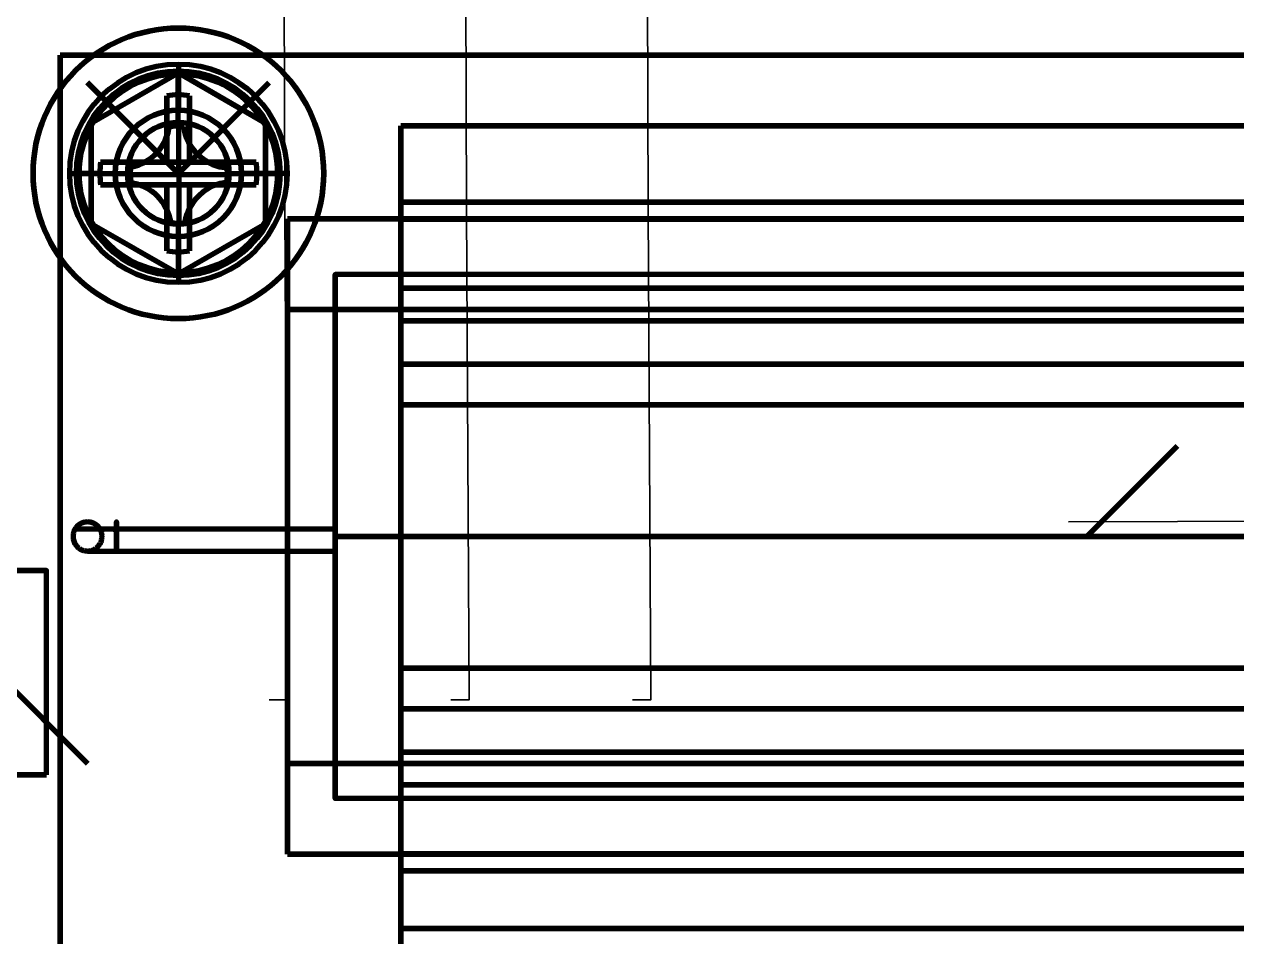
# Model space of a CAD drawing. Header units: inches. Extents: x -0.4 to 8, y -0.5 to 10.5.
# Drawn here: x 3.93 to 5.265, y 3.559 to 4.564 of the extents above; entities that cross this region are included whole.
import ezdxf

# ---------------------------------------------------------------- set-up
doc = ezdxf.new("R2010")
doc.units = ezdxf.units.IN
doc.header["$LTSCALE"] = 0.504853
doc.header["$MEASUREMENT"] = 0
for name, color, linetype in [('1', 7, 'Continuous'), ('2', 7, 'Continuous'), ('25', 7, 'Continuous'), ('3', 7, 'Continuous'), ('35', 7, 'Continuous'), ('5', 7, 'Continuous'), ('65', 7, 'Continuous'), ('80', 7, 'Continuous')]:
    doc.layers.add(name, color=color, linetype=linetype)
doc.styles.get("Standard").update_dxf_attribs({"font": 'ROMANS.SHX'})

# ---------------------------------------------------------------- blocks, each defined once
blk = doc.blocks.new('H28')
at = {"color": 1, "linetype": 'Continuous', "lineweight": 211}
for p, q in [((-0.096, 0.055426, 0.375), (0, 0.110851, 0.375)), ((0, 0.110851, 0.375), (-0.096, 0.055426, 0.375)), ((-0.096, 0.055426), (0, 0.110851)), ((-0.096, 0.055426), (0, 0.110851)), ((0, 0.110851, 0.375), (0.096, 0.055426, 0.375)), ((0, 0.110851), (0, 0.110851, 0.375)), ((0, 0.110851), (0.096, 0.055426)), ((0.096, 0.055426, 0.375), (0, 0.110851, 0.375)), ((0, 0.110851, 0.375), (0, 0.110851)), ((0, 0.110851), (0.096, 0.055426)), ((-0.096, -0.055426, 0.375), (-0.096, 0.055426, 0.375)), ((-0.096, 0.055426, 0.375), (-0.096, 0.055426)), ((-0.096, -0.055426), (-0.096, 0.055426)), ((-0.096, 0.055426), (-0.096, 0.055426, 0.375)), ((-0.096, 0.055426, 0.375), (-0.096, -0.055426, 0.375)), ((-0.096, -0.055426), (-0.096, 0.055426)), ((0, 0.056), (0, 0.056, 0.375)), ((0.096, -0.055426, 0.375), (0.096, 0.055426, 0.375)), ((0.096, 0.055426, 0.375), (0.096, 0.055426)), ((0.096, 0.055426), (0.096, -0.055426)), ((0.096, 0.055426, 0.375), (0.096, -0.055426, 0.375)), ((0.096, 0.055426), (0.096, -0.055426)), ((0.096, 0.055426), (0.096, 0.055426, 0.375)), ((-0.056, 0), (-0.056, 0, 0.375)), ((0.056, 0, 0.375), (0.056, 0)), ((0, -0.110851, 0.375), (-0.096, -0.055426, 0.375)), ((-0.096, -0.055426), (-0.096, -0.055426, 0.375)), ((-0.096, -0.055426, 0.375), (0, -0.110851, 0.375)), ((0, -0.110851), (-0.096, -0.055426)), ((0, -0.110851), (-0.096, -0.055426)), ((-0.096, -0.055426, 0.375), (-0.096, -0.055426)), ((0.096, -0.055426, 0.375), (0, -0.110851, 0.375)), ((0.096, -0.055426), (0, -0.110851)), ((0, -0.110851, 0.375), (0.096, -0.055426, 0.375)), ((0.096, -0.055426), (0, -0.110851)), ((0, -0.056), (0, -0.056, 0.375)), ((0.096, -0.055426), (0.096, -0.055426, 0.375)), ((0.096, -0.055426, 0.375), (0.096, -0.055426)), ((0, -0.110851, 0.375), (0, -0.110851)), ((0, -0.110851), (0, -0.110851, 0.375))]:
    blk.add_line(p, q, dxfattribs=at)
at = {"color": 1, "linetype": 'Continuous', "lineweight": 211, "extrusion": (0, 0, -1)}
blk.add_circle((0, 0), 0.056, dxfattribs=at)
at = {"color": 1, "linetype": 'Continuous', "lineweight": 211}
for centre in [(0, 0, 0.375), (0, 0, 0.375), (0, 0)]:
    blk.add_circle(centre, 0.056, dxfattribs=at)
at = {"layer": '2', "color": 3, "linetype": 'Continuous', "lineweight": 211}
blk.add_line((0, 0, 0.187527), (0.1, 0.1, 0.287527), dxfattribs=at)
blk.add_point((0, 0, 0.187527), dxfattribs=at)
blk = doc.blocks.new('C18')
at = {"color": 1, "linetype": 'Continuous', "lineweight": 211}
for p, q in [((1.9275, 0.2885, 0.2885), (0.2725, 0.2885, 0.2885)), ((1.9275, 0.2885, 0.2885), (0.2725, 0.2885, 0.2885)), ((1.9275, 0.2885, 0.2885), (0.2725, 0.2885, 0.2885)), ((0.2725, 0, 0.577), (1.9275, 0, 0.577)), ((1.9275, 0), (0.2725, 0)), ((0.2725, 0, 0.577), (1.9275, 0, 0.577)), ((1.9275, 0), (0.2725, 0)), ((0.2725, 0, 0.577), (1.9275, 0, 0.577)), ((1.9275, 0), (0.2725, 0)), ((1.9275, -0.2885, 0.2885), (0.2725, -0.2885, 0.2885)), ((1.9275, -0.2885, 0.2885), (0.2725, -0.2885, 0.2885)), ((1.9275, -0.2885, 0.2885), (0.2725, -0.2885, 0.2885))]:
    blk.add_line(p, q, dxfattribs=at)
at = {"color": 1, "linetype": 'Continuous', "lineweight": 211, "extrusion": (-1, 0, 0)}
blk.add_circle((0, 0.2885, -0.2725), 0.2885, dxfattribs=at)
blk.add_circle((0, 0.2885, -0.2725), 0.2885, dxfattribs=at)
blk.add_circle((0, 0.2885, -0.2725), 0.2885, dxfattribs=at)
at = {"color": 1, "linetype": 'Continuous', "lineweight": 211, "extrusion": (1, 0, 0)}
blk.add_circle((0, 0.2885, 0.2725), 0.2885, dxfattribs=at)
at = {"layer": '1', "color": 2, "linetype": 'Continuous', "lineweight": 211}
for points, weights, knots in [([(0, -0.016, -0.082), (-0.027713, -0.016, -0.082), (-0.013856, 0.008, -0.082), (0, 0.032, -0.082), (0.013856, 0.008, -0.082), (0.027713, -0.016, -0.082), (0, -0.016, -0.082)], [1, 0.5, 1, 0.5, 1, 0.5, 1], [0, 0, 0, 0.33333333, 0.33333333, 0.66666667, 0.66666667, 1, 1, 1]), ([(0, -0.016, 0.2565), (-0.027713, -0.016, 0.2565), (-0.013856, 0.008, 0.2565), (0, 0.032, 0.2565), (0.013856, 0.008, 0.2565), (0.027713, -0.016, 0.2565), (0, -0.016, 0.2565)], [1, 0.5, 1, 0.5, 1, 0.5, 1], [0, 0, 0, 0.33333333, 0.33333333, 0.66666667, 0.66666667, 1, 1, 1]), ([(0.032, -0.016, 0.2885), (0.032, -0.016, 0.316213), (0.032, 0.008, 0.302356), (0.032, 0.032, 0.2885), (0.032, 0.008, 0.274644), (0.032, -0.016, 0.260787), (0.032, -0.016, 0.2885)], [1, 0.5, 1, 0.5, 1, 0.5, 1], [0, 0, 0, 0.33333333, 0.33333333, 0.66666667, 0.66666667, 1, 1, 1]), ([(0.2725, -0.016, 0.2885), (0.2725, -0.016, 0.260787), (0.2725, 0.008, 0.274644), (0.2725, 0.032, 0.2885), (0.2725, 0.008, 0.302356), (0.2725, -0.016, 0.316213), (0.2725, -0.016, 0.2885)], [1, 0.5, 1, 0.5, 1, 0.5, 1], [0, 0, 0, 0.33333333, 0.33333333, 0.66666667, 0.66666667, 1, 1, 1]), ([(0.2725, 0.008, 0.302356), (0.15225, 0.008, 0.302356), (0.032, 0.008, 0.302356), (-0.013856, 0.008, 0.302356), (-0.013856, 0.008, 0.2565), (-0.013856, 0.008, 0.08725), (-0.013856, 0.008, -0.082)], [1, 1, 1, 0.707106781187, 1, 1, 1], [0, 0, 0, 0.38525933, 0.38525933, 0.4577535, 0.4577535, 1, 1, 1]), ([(0.2725, 0.008, 0.274644), (0.15225, 0.008, 0.274644), (0.032, 0.008, 0.274644), (0.013856, 0.008, 0.274644), (0.013856, 0.008, 0.2565), (0.013856, 0.008, 0.08725), (0.013856, 0.008, -0.082)], [1, 1, 1, 0.707106781187, 1, 1, 1], [0, 0, 0, 0.38525933, 0.38525933, 0.4577535, 0.4577535, 1, 1, 1]), ([(0, -0.016, -0.082), (0, -0.016, 0.08725), (0, -0.016, 0.2565), (0, -0.016, 0.2885), (0.032, -0.016, 0.2885), (0.15225, -0.016, 0.2885), (0.2725, -0.016, 0.2885)], [1, 1, 1, 0.707106781187, 1, 1, 1], [0, 0, 0, 0.5422465, 0.5422465, 0.61474067, 0.61474067, 1, 1, 1])]:
    blk.add_rational_spline(points, weights, degree=2, knots=knots, dxfattribs=at)
at = {"layer": '2', "color": 2, "linetype": 'Continuous', "lineweight": 211}
blk.add_line((1.1, 0, 0.2885), (1.2, 0.1, 0.3885), dxfattribs=at)
blk.add_point((1.1, 0, 0.2885), dxfattribs=at)
at = {"layer": '3', "color": 2, "linetype": 'Continuous', "lineweight": 211, "insert": (0, 0.02), "char_height": 0.02, "attachment_point": 1}
blk.add_mtext('{\\W210.000000;1}', dxfattribs=at)
blk = doc.blocks.new('H35')
at = {"color": 1, "linetype": 'Continuous', "lineweight": 211}
for p, q in [((-0.13, 0.13, 0.475), (-0.13, -4.14, 0.475)), ((2.14, 0.13, 0.375), (-0.13, 0.13, 0.375)), ((-0.13, 0.13, 0.375), (-0.13, 0.13, 0.475)), ((-0.13, 0.13, 0.475), (2.14, 0.13, 0.475)), ((2.14, 0.13, 0.475), (-0.13, 0.13, 0.475)), ((-0.13, -4.14, 0.375), (-0.13, 0.13, 0.375)), ((-0.13, 0.13, 0.375), (2.14, 0.13, 0.375)), ((-0.13, -4.14, 0.475), (-0.13, 0.13, 0.475)), ((-0.13, 0.13, 0.475), (-0.13, 0.13, 0.375)), ((-0.13, 0.13, 0.375), (-0.13, -4.14, 0.375)), ((0, 0.0695, 0.375), (0, 0.0695, 0.475)), ((-0.0695, 0, 0.375), (-0.0695, 0, 0.475)), ((0.0695, 0, 0.375), (0.0695, 0, 0.475)), ((1.87, -0.05, 0.375), (0.12, -0.05, 0.375)), ((0.12, -0.05, 0.375), (1.87, -0.05, 0.375)), ((0.12, -0.15, 0.475), (0.12, -0.05, 0.375)), ((0.12, -0.15, 0.475), (0.12, -0.05, 0.375)), ((0.12, -0.05, 0.375), (0.12, -0.75, 0.375)), ((0.12, -0.05, 0.375), (0.12, -0.75, 0.375)), ((0, -0.0695, 0.475), (0, -0.0695, 0.375)), ((0.12, -0.15, 0.475), (1.87, -0.15, 0.475)), ((1.87, -0.15, 0.475), (0.12, -0.15, 0.475)), ((0.12, -0.65, 0.475), (0.12, -0.15, 0.475)), ((0.12, -0.65, 0.475), (0.12, -0.15, 0.475)), ((1.87, -0.65, 0.475), (0.12, -0.65, 0.475)), ((0.12, -0.65, 0.475), (1.87, -0.65, 0.475)), ((0.12, -0.75, 0.375), (0.12, -0.65, 0.475)), ((0.12, -0.75, 0.375), (0.12, -0.65, 0.475)), ((1.87, -0.75, 0.375), (0.12, -0.75, 0.375)), ((0.12, -0.75, 0.375), (1.87, -0.75, 0.375))]:
    blk.add_line(p, q, dxfattribs=at)
at = {"color": 1, "linetype": 'Continuous', "lineweight": 211, "extrusion": (0, 0, -1)}
for centre in [(0, 0, -0.475), (0, 0, -0.375)]:
    blk.add_circle(centre, 0.0695, dxfattribs=at)
at = {"color": 1, "linetype": 'Continuous', "lineweight": 211}
for centre in [(0, 0, 0.375), (0, 0, 0.475)]:
    blk.add_circle(centre, 0.0695, dxfattribs=at)
blk = doc.blocks.new('H58')
at = {"color": 1, "linetype": 'Continuous', "lineweight": 211}
for p, q in [((-0.000094, 0.056, -0.058687), (-0.000094, 0.1125, -0.125687)), ((-0.000094, 0.056, 0.124313), (-0.000094, 0.056, -0.058687)), ((0.00066, -0.001414, -0.060366), (0.00066, 0.052031, -0.125687)), ((-0.030601, 0.01635, -0.104312), (-0.030601, 0.01635, -0.125687)), ((0.016218, 0.026528, -0.099504), (0.016218, 0.026528, -0.125687)), ((-0.112594, 0, -0.125687), (-0.056094, 0, -0.058687)), ((-0.056094, 0, -0.058687), (-0.056094, 0, 0.124313)), ((0.055906, 0, 0.124313), (0.055906, 0, -0.058687)), ((0.055906, 0, -0.058687), (0.112406, 0, -0.125687)), ((-0.052784, -0.001414, -0.125687), (0.00066, -0.001414, -0.060366)), ((0.00066, -0.001414, -0.060366), (0.054105, -0.001414, -0.125687)), ((0.00066, -0.001414, -0.060366), (0.00066, -0.054858, -0.125687)), ((0.027414, -0.020292, -0.125687), (0.027414, -0.020292, -0.100386)), ((-0.018388, -0.03047, -0.102979), (-0.018388, -0.03047, -0.125687)), ((-0.000094, -0.056, 0.124313), (-0.000094, -0.056, -0.058687)), ((-0.000094, -0.056, -0.058687), (-0.000094, -0.1125, -0.125687))]:
    blk.add_line(p, q, dxfattribs=at)
for points in [[(-0.05216, 0.006728, -0.125687), (-0.04396, 0.00903, -0.116375), (-0.039138, 0.011099, -0.111356), (-0.030601, 0.01635, -0.104312), (-0.027233, 0.019125, -0.102703), (-0.024118, 0.02216, -0.102167), (-0.020301, 0.026691, -0.103218), (-0.017733, 0.030444, -0.105327), (-0.017367, 0.031042, -0.105742), (-0.015074, 0.035266, -0.109147), (-0.011026, 0.046991, -0.121227), (-0.010765, 0.048274, -0.12268), (-0.010334, 0.050888, -0.125687)], [(-0.05216, 0.006728, -0.125687), (-0.04396, 0.00903, -0.116375), (-0.039138, 0.011099, -0.111356), (-0.030601, 0.01635, -0.104312), (-0.027233, 0.019125, -0.102703), (-0.024118, 0.02216, -0.102167), (-0.020301, 0.026691, -0.103218), (-0.017733, 0.030444, -0.105327), (-0.017367, 0.031042, -0.105742), (-0.015074, 0.035266, -0.109147), (-0.011026, 0.046991, -0.121227), (-0.010765, 0.048274, -0.12268), (-0.010334, 0.050888, -0.125687)], [(0.006016, 0.051762, -0.125687), (0.006893, 0.046666, -0.119622), (0.008217, 0.04184, -0.114032), (0.009674, 0.037917, -0.109683), (0.012139, 0.032813, -0.104489), (0.014233, 0.029342, -0.101454), (0.016546, 0.0261, -0.099196), (0.019379, 0.022735, -0.097709), (0.021379, 0.020669, -0.097375), (0.023762, 0.01848, -0.097627), (0.027535, 0.015513, -0.099185), (0.032546, 0.012346, -0.102811), (0.037585, 0.00989, -0.107564), (0.045366, 0.0073, -0.116034), (0.053596, 0.005946, -0.125687)], [(0.006016, 0.051762, -0.125687), (0.006893, 0.046666, -0.119622), (0.008217, 0.04184, -0.114032), (0.009674, 0.037917, -0.109683), (0.012139, 0.032813, -0.104489), (0.014233, 0.029342, -0.101454), (0.016546, 0.0261, -0.099196), (0.019379, 0.022735, -0.097709), (0.021379, 0.020669, -0.097375), (0.023762, 0.01848, -0.097627), (0.027535, 0.015513, -0.099185), (0.032546, 0.012346, -0.102811), (0.037585, 0.00989, -0.107564), (0.045366, 0.0073, -0.116034), (0.053596, 0.005946, -0.125687)], [(-0.008408, -0.054083, -0.125687), (-0.010196, -0.046378, -0.116901), (-0.012699, -0.039921, -0.110182), (-0.014716, -0.03603, -0.10666), (-0.017123, -0.032216, -0.103837), (-0.020065, -0.028366, -0.101921), (-0.023633, -0.024527, -0.10135), (-0.027129, -0.021418, -0.102215), (-0.031382, -0.018305, -0.104637), (-0.035458, -0.015883, -0.107921), (-0.039755, -0.013832, -0.112041), (-0.044697, -0.01203, -0.117301), (-0.052034, -0.010334, -0.125687)], [(-0.008408, -0.054083, -0.125687), (-0.010196, -0.046378, -0.116901), (-0.012699, -0.039921, -0.110182), (-0.014716, -0.03603, -0.10666), (-0.017123, -0.032216, -0.103837), (-0.020065, -0.028366, -0.101921), (-0.023633, -0.024527, -0.10135), (-0.027129, -0.021418, -0.102215), (-0.031382, -0.018305, -0.104637), (-0.035458, -0.015883, -0.107921), (-0.039755, -0.013832, -0.112041), (-0.044697, -0.01203, -0.117301), (-0.052034, -0.010334, -0.125687)], [(0.053411, -0.010002, -0.125687), (0.046028, -0.011331, -0.117125), (0.040373, -0.013122, -0.110968), (0.03428, -0.015897, -0.105107), (0.027414, -0.020292, -0.100386)], [(0.053411, -0.010002, -0.125687), (0.046028, -0.011331, -0.117125), (0.040373, -0.013122, -0.110968), (0.03428, -0.015897, -0.105107), (0.027414, -0.020292, -0.100386)], [(0.027414, -0.020292, -0.100386), (0.022411, -0.024597, -0.099219), (0.019784, -0.027356, -0.099757), (0.01735, -0.03032, -0.101161), (0.013958, -0.035354, -0.104918), (0.011595, -0.03982, -0.109172), (0.008361, -0.048752, -0.118984), (0.0072, -0.054457, -0.125687)], [(0.027414, -0.020292, -0.100386), (0.022411, -0.024597, -0.099219), (0.019784, -0.027356, -0.099757), (0.01735, -0.03032, -0.101161), (0.013958, -0.035354, -0.104918), (0.011595, -0.03982, -0.109172), (0.008361, -0.048752, -0.118984), (0.0072, -0.054457, -0.125687)]]:
    blk.add_polyline3d(points, dxfattribs=at)
at = {"color": 1, "linetype": 'Continuous', "lineweight": 211, "extrusion": (-1e-15, 0, -1)}
for centre, radius in [((0.000094, 0, 0.125687), 0.1125), ((0.000094, 0, 0.058687), 0.056)]:
    blk.add_circle(centre, radius, dxfattribs=at)
at = {"color": 1, "linetype": 'Continuous', "lineweight": 211}
for centre in [(-0.000094, 0, 0.124313), (-0.000094, 0, -0.058687)]:
    blk.add_circle(centre, 0.056, dxfattribs=at)
at = {"color": 1, "linetype": 'Continuous', "lineweight": 211, "extrusion": (1e-15, -1e-15, -1)}
blk.add_arc((0.062154, 0.058081, 0.125687), 0.052316, 187.902683, 258.987718, dxfattribs=at)
at = {"color": 1, "linetype": 'Continuous', "lineweight": 211}
for centre, radius, start, end in [((0.00066, -0.001414, -0.125687), 0.053445, 84.249559, 101.871869), ((0.00066, -0.001414, -0.125687), 0.053445, 350.753146, 7.914989), ((0.00066, -0.001414, -0.125687), 0.053445, 180.000305, 189.60803), ((0.058967, -0.062022, -0.125687), 0.052316, 96.096776, 127.092837), ((0.00066, -0.001414, -0.125687), 0.053445, 260.23106, 277.028677)]:
    blk.add_arc(centre, radius, start, end, dxfattribs=at)
at = {"color": 1, "linetype": 'Continuous', "lineweight": 211, "extrusion": (0, 1e-15, -1)}
blk.add_arc((-0.057949, 0.058081, 0.125687), 0.052316, 274.772808, 353.062951, dxfattribs=at)
at = {"color": 1, "linetype": 'Continuous', "lineweight": 211, "extrusion": (4.5e-14, 0, -1)}
blk.add_arc((-0.00066, -0.001414, 0.125687), 0.053445, 0, 8.76173, dxfattribs=at)
at = {"color": 1, "linetype": 'Continuous', "lineweight": 211, "extrusion": (-1e-15, 1e-15, -1)}
blk.add_arc((0.060118, -0.062022, 0.125687), 0.052316, 98.888782, 171.272575, dxfattribs=at)
at = {"color": 1, "linetype": 'Continuous', "lineweight": 211, "extrusion": (-2e-15, 0, -1)}
blk.add_arc((-0.058967, -0.062022, 0.125687), 0.052316, 8.314552, 52.907206, dxfattribs=at)
at = {"layer": '2', "color": 3, "linetype": 'Continuous', "lineweight": 211}
blk.add_line((-0.000071, -0.000153, -0.029578), (-0.100071, 0.099847, -0.129578), dxfattribs=at)
blk.add_point((-0.000071, -0.000153, -0.029578), dxfattribs=at)
blk = doc.blocks.new('H22')
at = {"color": 1, "linetype": 'Continuous', "lineweight": 211}
for p, q in [((0, 0.1095, 0.475), (0, 0.1095, 0.521)), ((-0.012574, 0.0125, 0.535238), (-0.012574, 0.085476, 0.535238)), ((-0.012574, 0.085476, 0.535238), (-0.012574, 0.0125, 0.535238)), ((0.012426, 0.085498, 0.535238), (0.012426, 0.0125, 0.535238)), ((0.012426, 0.0125, 0.535238), (0.012426, 0.085498, 0.535238)), ((0, 0.056, 0.475), (0, 0.056, 0.225)), ((-0.1095, 0, 0.475), (-0.1095, 0, 0.521)), ((-0.085566, 0.0125, 0.5352), (0.085566, 0.0125, 0.5352)), ((0.085566, 0.0125, 0.5352), (-0.085566, 0.0125, 0.5352)), ((-0.056, 0, 0.475), (-0.056, 0, 0.225)), ((-0.012574, 0.0125, 0.554073), (-0.012574, 0.0125, 0.535238)), ((0.012426, 0.0125, 0.535238), (-0.012574, 0.0125, 0.535238)), ((-0.012574, 0.0125, 0.535238), (-0.012574, 0.0125, 0.554069)), ((-0.012574, 0.0125, 0.535238), (0.012426, 0.0125, 0.535238)), ((0.012426, 0.0125, 0.554078), (0.012426, 0.0125, 0.535238)), ((0.012426, 0.0125, 0.535238), (0.012426, 0.0125, 0.554083)), ((0.056, 0, 0.475), (0.056, 0, 0.225)), ((0.1095, 0, 0.521), (0.1095, 0, 0.475)), ((0.085566, -0.0125, 0.5352), (-0.085566, -0.0125, 0.5352)), ((-0.085566, -0.0125, 0.5352), (0.085566, -0.0125, 0.5352)), ((-0.012574, -0.0125, 0.535238), (-0.012574, -0.0125, 0.554073)), ((-0.012574, -0.085476, 0.535238), (-0.012574, -0.0125, 0.535238)), ((-0.012574, -0.0125, 0.554069), (-0.012574, -0.0125, 0.535238)), ((-0.012574, -0.0125, 0.535238), (0.012426, -0.0125, 0.535238)), ((0.012426, -0.0125, 0.535238), (-0.012574, -0.0125, 0.535238)), ((-0.012574, -0.0125, 0.535238), (-0.012574, -0.085476, 0.535238)), ((0.012426, -0.0125, 0.535238), (0.012426, -0.0125, 0.554078)), ((0.012426, -0.0125, 0.554083), (0.012426, -0.0125, 0.535238)), ((0.012426, -0.0125, 0.535238), (0.012426, -0.085498, 0.535238)), ((0.012426, -0.085498, 0.535238), (0.012426, -0.0125, 0.535238)), ((0, -0.056, 0.225), (0, -0.056, 0.475)), ((0, -0.1095, 0.475), (0, -0.1095, 0.521))]:
    blk.add_line(p, q, dxfattribs=at)
for points in [[(-0.012574, 0.085476, 0.535238), (-0.012574, 0.079041, 0.538149), (-0.012574, 0.072537, 0.540819), (-0.012574, 0.065615, 0.543372), (-0.012574, 0.058633, 0.545659), (-0.012574, 0.047163, 0.548813), (-0.012574, 0.03969, 0.550479), (-0.012574, 0.032106, 0.551866), (-0.012574, 0.026034, 0.55276), (-0.012574, 0.021778, 0.553274), (-0.012574, 0.020527, 0.553407), (-0.012574, 0.016575, 0.553776), (-0.012574, 0.013402, 0.554015), (-0.012574, 0.0125, 0.554073)], [(-0.012574, 0.085476, 0.535238), (-0.012574, 0.079041, 0.538149), (-0.012574, 0.072537, 0.540819), (-0.012574, 0.065615, 0.543372), (-0.012574, 0.058633, 0.545659), (-0.012574, 0.047163, 0.548813), (-0.012574, 0.03969, 0.550479), (-0.012574, 0.032106, 0.551866), (-0.012574, 0.026034, 0.55276), (-0.012574, 0.021778, 0.553274), (-0.012574, 0.020527, 0.553407), (-0.012574, 0.016575, 0.553776), (-0.012574, 0.013402, 0.554015), (-0.012574, 0.0125, 0.554073)], [(0.012426, 0.0125, 0.554083), (0.012426, 0.01546, 0.553875), (0.012426, 0.020617, 0.553407), (0.012426, 0.021523, 0.553311), (0.012426, 0.028929, 0.552367), (0.012426, 0.036074, 0.551188), (0.012426, 0.047202, 0.548813), (0.012426, 0.059973, 0.545252), (0.012426, 0.072563, 0.540819), (0.012426, 0.079064, 0.538149), (0.012426, 0.085498, 0.535238)], [(0.012426, 0.0125, 0.554083), (0.012426, 0.01546, 0.553875), (0.012426, 0.020617, 0.553407), (0.012426, 0.021523, 0.553311), (0.012426, 0.028929, 0.552367), (0.012426, 0.036074, 0.551188), (0.012426, 0.047202, 0.548813), (0.012426, 0.059973, 0.545252), (0.012426, 0.072563, 0.540819), (0.012426, 0.079064, 0.538149), (0.012426, 0.085498, 0.535238)], [(-0.012574, 0.0125, 0.554073), (-0.015065, 0.0125, 0.553901), (-0.019846, 0.0125, 0.553481), (-0.020572, 0.0125, 0.553407), (-0.024982, 0.0125, 0.5529), (-0.031273, 0.0125, 0.552005), (-0.039292, 0.0125, 0.550565), (-0.047183, 0.0125, 0.548813), (-0.055807, 0.0125, 0.54651), (-0.06435, 0.0125, 0.543813), (-0.07255, 0.0125, 0.540819), (-0.079093, 0.0125, 0.538131), (-0.085566, 0.0125, 0.5352)], [(-0.012574, 0.0125, 0.554073), (-0.015065, 0.0125, 0.553901), (-0.019846, 0.0125, 0.553481), (-0.020572, 0.0125, 0.553407), (-0.024982, 0.0125, 0.5529), (-0.031273, 0.0125, 0.552005), (-0.039292, 0.0125, 0.550565), (-0.047183, 0.0125, 0.548813), (-0.055807, 0.0125, 0.54651), (-0.06435, 0.0125, 0.543813), (-0.07255, 0.0125, 0.540819), (-0.079093, 0.0125, 0.538131), (-0.085566, 0.0125, 0.5352)], [(0.085566, 0.0125, 0.5352), (0.082523, 0.0125, 0.536612), (0.07255, 0.0125, 0.540819), (0.059958, 0.0125, 0.545252), (0.047183, 0.0125, 0.548813), (0.038709, 0.0125, 0.550681), (0.031321, 0.0125, 0.551997), (0.023713, 0.0125, 0.553056), (0.020572, 0.0125, 0.553407), (0.016371, 0.0125, 0.553797), (0.013138, 0.0125, 0.554037), (0.012426, 0.0125, 0.554083)], [(0.085566, 0.0125, 0.5352), (0.082523, 0.0125, 0.536612), (0.07255, 0.0125, 0.540819), (0.059958, 0.0125, 0.545252), (0.047183, 0.0125, 0.548813), (0.038709, 0.0125, 0.550681), (0.031321, 0.0125, 0.551997), (0.023713, 0.0125, 0.553056), (0.020572, 0.0125, 0.553407), (0.016371, 0.0125, 0.553797), (0.013138, 0.0125, 0.554037), (0.012426, 0.0125, 0.554083)], [(-0.085566, -0.0125, 0.5352), (-0.079093, -0.0125, 0.538131), (-0.07255, -0.0125, 0.540819), (-0.06435, -0.0125, 0.543813), (-0.055807, -0.0125, 0.54651), (-0.047183, -0.0125, 0.548813), (-0.039292, -0.0125, 0.550565), (-0.031273, -0.0125, 0.552005), (-0.024982, -0.0125, 0.5529), (-0.020572, -0.0125, 0.553407), (-0.019846, -0.0125, 0.553481), (-0.015065, -0.0125, 0.553901), (-0.012574, -0.0125, 0.554073)], [(-0.085566, -0.0125, 0.5352), (-0.079093, -0.0125, 0.538131), (-0.07255, -0.0125, 0.540819), (-0.06435, -0.0125, 0.543813), (-0.055807, -0.0125, 0.54651), (-0.047183, -0.0125, 0.548813), (-0.039292, -0.0125, 0.550565), (-0.031273, -0.0125, 0.552005), (-0.024982, -0.0125, 0.5529), (-0.020572, -0.0125, 0.553407), (-0.019846, -0.0125, 0.553481), (-0.015065, -0.0125, 0.553901), (-0.012574, -0.0125, 0.554073)], [(-0.012574, -0.0125, 0.554073), (-0.012574, -0.013402, 0.554015), (-0.012574, -0.016575, 0.553776), (-0.012574, -0.020527, 0.553407), (-0.012574, -0.021778, 0.553274), (-0.012574, -0.026034, 0.55276), (-0.012574, -0.032106, 0.551866), (-0.012574, -0.03969, 0.550479), (-0.012574, -0.047163, 0.548813), (-0.012574, -0.058633, 0.545659), (-0.012574, -0.065615, 0.543372), (-0.012574, -0.072537, 0.540819), (-0.012574, -0.079041, 0.538149), (-0.012574, -0.085476, 0.535238)], [(-0.012574, -0.0125, 0.554073), (-0.012574, -0.013402, 0.554015), (-0.012574, -0.016575, 0.553776), (-0.012574, -0.020527, 0.553407), (-0.012574, -0.021778, 0.553274), (-0.012574, -0.026034, 0.55276), (-0.012574, -0.032106, 0.551866), (-0.012574, -0.03969, 0.550479), (-0.012574, -0.047163, 0.548813), (-0.012574, -0.058633, 0.545659), (-0.012574, -0.065615, 0.543372), (-0.012574, -0.072537, 0.540819), (-0.012574, -0.079041, 0.538149), (-0.012574, -0.085476, 0.535238)], [(0.012426, -0.0125, 0.554083), (0.013138, -0.0125, 0.554037), (0.016371, -0.0125, 0.553797), (0.020572, -0.0125, 0.553407), (0.023713, -0.0125, 0.553056), (0.031321, -0.0125, 0.551997), (0.038709, -0.0125, 0.550681), (0.047183, -0.0125, 0.548813), (0.059958, -0.0125, 0.545252), (0.07255, -0.0125, 0.540819), (0.082523, -0.0125, 0.536612), (0.085566, -0.0125, 0.5352)], [(0.012426, -0.085498, 0.535238), (0.012426, -0.079064, 0.538149), (0.012426, -0.072563, 0.540819), (0.012426, -0.059973, 0.545252), (0.012426, -0.047202, 0.548813), (0.012426, -0.036074, 0.551188), (0.012426, -0.028929, 0.552367), (0.012426, -0.021523, 0.553311), (0.012426, -0.020617, 0.553407), (0.012426, -0.01546, 0.553875), (0.012426, -0.0125, 0.554083)], [(0.012426, -0.0125, 0.554083), (0.013138, -0.0125, 0.554037), (0.016371, -0.0125, 0.553797), (0.020572, -0.0125, 0.553407), (0.023713, -0.0125, 0.553056), (0.031321, -0.0125, 0.551997), (0.038709, -0.0125, 0.550681), (0.047183, -0.0125, 0.548813), (0.059958, -0.0125, 0.545252), (0.07255, -0.0125, 0.540819), (0.082523, -0.0125, 0.536612), (0.085566, -0.0125, 0.5352)], [(0.012426, -0.085498, 0.535238), (0.012426, -0.079064, 0.538149), (0.012426, -0.072563, 0.540819), (0.012426, -0.059973, 0.545252), (0.012426, -0.047202, 0.548813), (0.012426, -0.036074, 0.551188), (0.012426, -0.028929, 0.552367), (0.012426, -0.021523, 0.553311), (0.012426, -0.020617, 0.553407), (0.012426, -0.01546, 0.553875), (0.012426, -0.0125, 0.554083)]]:
    blk.add_polyline3d(points, dxfattribs=at)
at = {"color": 1, "linetype": 'Continuous', "lineweight": 211, "extrusion": (0, 0, -1)}
for centre, radius in [((0, 0, -0.521), 0.111346), ((0, 0, -0.521), 0.111345), ((0, 0, -0.475), 0.1095), ((0, 0, -0.521), 0.1095), ((0, 0, -0.475), 0.1095), ((0, 0, -0.225), 0.056)]:
    blk.add_circle(centre, radius, dxfattribs=at)
at = {"color": 1, "linetype": 'Continuous', "lineweight": 211}
for centre, radius in [((0, 0, 0.521), 0.1095), ((0, 0, 0.475), 0.056), ((0, 0, 0.475), 0.056), ((0, 0, 0.225), 0.056)]:
    blk.add_circle(centre, radius, dxfattribs=at)
at = {"color": 1, "linetype": 'Continuous', "lineweight": 211, "extrusion": (-1, 0, 0)}
blk.add_arc((0, 0.354861), 0.2, 115.593272, 123.829806, dxfattribs=at)
at = {"color": 1, "linetype": 'Continuous', "lineweight": 211}
for centre, radius, start, end in [((0, 0, 0.535238), 0.086396, 81.730414, 98.368234), ((0, 0, 0.535238), 0.086396, 81.730433, 98.368253), ((0, 0, 0.5352), 0.086474, 171.688681, 188.311134), ((0, 0, 0.5352), 0.086474, 171.688662, 188.311115), ((0, 0, 0.5352), 0.086474, 360, 8.311323), ((0, 0, 0.5352), 0.086474, 0, 8.311323), ((0, 0, 0.5352), 0.086474, 351.688681, 0.000004), ((0, 0, 0.5352), 0.086474, 351.688665, 359.999988), ((0, 0, 0.535238), 0.086396, 261.631736, 278.269556), ((0, 0, 0.535238), 0.086396, 261.631753, 278.269572)]:
    blk.add_arc(centre, radius, start, end, dxfattribs=at)
at = {"color": 1, "linetype": 'Continuous', "lineweight": 211, "extrusion": (0, -1, 0)}
for start, end in [(115.618146, 123.829804), (56.170211, 64.381869)]:
    blk.add_arc((0, 0.354861), 0.2, start, end, dxfattribs=at)
at = {"color": 1, "linetype": 'Continuous', "lineweight": 211, "extrusion": (1, 1e-15, 0)}
blk.add_arc((0, 0.354861), 0.2, 115.593273, 123.829807, dxfattribs=at)
at = {"layer": '2', "color": 3, "linetype": 'Continuous', "lineweight": 211}
blk.add_line((0, 0, 0.35), (0.1, 0.1, 0.45), dxfattribs=at)
blk.add_point((0, 0, 0.35), dxfattribs=at)
blk = doc.blocks.new('H71')
at = {"color": 1, "linetype": 'Continuous', "lineweight": 211}
for p, q in [((0.245, -0.050498, 0.374445), (0.245, 0.052373, 0.374445)), ((0.245, 0.052373, 0.374445), (0.245, 0.052373, 0.312445)), ((0.245, 0.052373, 0.312445), (0.245, -0.031802, 0.312445)), ((0.245, 0.052373, 0.374445), (1.745, 0.052373, 0.374445)), ((1.745, 0.052373, 0.312445), (0.245, 0.052373, 0.312445)), ((0.245, 0.052373, 0.374445), (0.245, 0.052373, 0.312445)), ((0.245, 0.052373, 0.312445), (1.745, 0.052373, 0.312445)), ((1.745, 0.052373, 0.374445), (0.245, 0.052373, 0.374445)), ((0.245, 0.052373, 0.312445), (0.245, -0.031802, 0.312445)), ((0.245, -0.050498, 0.374445), (0.245, 0.052373, 0.374445)), ((0.245, -0.031802, 0.312445), (1.745, -0.031802, 0.312445)), ((1.745, -0.031802, 0.312445), (0.245, -0.031802, 0.312445)), ((0.245, -0.162463, 0.486312), (0.245, -0.050498, 0.374445)), ((1.745, -0.050498, 0.374445), (0.245, -0.050498, 0.374445)), ((0.245, -0.050498, 0.374445), (1.745, -0.050498, 0.374445)), ((0.245, -0.162463, 0.486312), (0.245, -0.050498, 0.374445)), ((0.245, -0.126576, 0.380541), (1.745, -0.126576, 0.380541)), ((1.745, -0.126576, 0.380541), (0.245, -0.126576, 0.380541)), ((0.245, -0.210225, 0.56734), (0.245, -0.162463, 0.486312)), ((0.245, -0.162463, 0.486312), (1.745, -0.162463, 0.486312)), ((1.745, -0.162463, 0.486312), (0.245, -0.162463, 0.486312)), ((0.245, -0.210225, 0.56734), (0.245, -0.162463, 0.486312)), ((1.745, -0.210225, 0.56734), (0.245, -0.210225, 0.56734)), ((0.245, -0.210225, 0.56734), (1.745, -0.210225, 0.56734)), ((1.745, -0.255005, 0.607603), (0.245, -0.255005, 0.607603)), ((0.245, -0.255005, 0.607603), (1.745, -0.255005, 0.607603)), ((1.745, -0.4, 0.577), (0.245, -0.4, 0.577)), ((1.745, -0.544994, 0.607603), (0.245, -0.544994, 0.607603)), ((0.245, -0.544994, 0.607603), (1.745, -0.544994, 0.607603)), ((1.745, -0.589774, 0.567341), (0.245, -0.589774, 0.567341)), ((0.245, -0.637537, 0.486312), (0.245, -0.589775, 0.567341)), ((0.245, -0.589775, 0.567341), (1.745, -0.589775, 0.567341)), ((0.245, -0.637537, 0.486312), (0.245, -0.589775, 0.567341)), ((0.245, -0.749502, 0.374445), (0.245, -0.637537, 0.486312)), ((1.745, -0.637537, 0.486312), (0.245, -0.637537, 0.486312)), ((0.245, -0.637537, 0.486312), (1.745, -0.637537, 0.486312)), ((0.245, -0.749502, 0.374445), (0.245, -0.637537, 0.486312)), ((0.245, -0.673424, 0.380541), (1.745, -0.673424, 0.380541)), ((1.745, -0.673424, 0.380541), (0.245, -0.673424, 0.380541)), ((0.245, -0.850498, 0.374445), (0.245, -0.749502, 0.374445)), ((0.245, -0.749502, 0.374445), (1.745, -0.749502, 0.374445)), ((1.745, -0.749502, 0.374445), (0.245, -0.749502, 0.374445)), ((0.245, -0.850498, 0.374445), (0.245, -0.749502, 0.374445)), ((1.745, -0.768198, 0.312445), (0.245, -0.768198, 0.312445)), ((0.245, -0.768198, 0.312445), (1.745, -0.768198, 0.312445)), ((0.245, -0.768198, 0.312445), (0.245, -0.831802, 0.312445)), ((0.245, -0.768198, 0.312445), (0.245, -0.831802, 0.312445)), ((0.245, -0.831802, 0.312445), (1.745, -0.831802, 0.312445)), ((1.745, -0.831802, 0.312445), (0.245, -0.831802, 0.312445))]:
    blk.add_line(p, q, dxfattribs=at)
at = {"color": 1, "linetype": 'Continuous', "lineweight": 211, "extrusion": (-1, 0, -1e-15)}
for centre, start, end in [((0.031802, 0.412445, -0.245), 269.999962, 341.395604), ((0.768198, 0.412445, -0.245), 198.604507, 270.000149), ((0.831802, 0.412445, -0.245), 269.999962, 341.395604)]:
    blk.add_arc(centre, 0.1, start, end, dxfattribs=at)
at = {"color": 1, "linetype": 'Continuous', "lineweight": 211, "extrusion": (-1, -5e-15, -1e-15)}
blk.add_arc((0.031802, 0.412445, -0.245), 0.1, 269.999962, 341.395604, dxfattribs=at)
at = {"color": 1, "linetype": 'Continuous', "lineweight": 211, "extrusion": (1, 0, 1e-15)}
blk.add_arc((-0.4, 0.2885, 0.245), 0.2885, 18.604519, 161.395452, dxfattribs=at)
at = {"color": 1, "linetype": 'Continuous', "lineweight": 211, "extrusion": (1, -2e-15, 0)}
blk.add_arc((-0.4, 0.2885, 0.245), 0.2885, 18.604519, 161.395452, dxfattribs=at)
at = {"color": 1, "linetype": 'Continuous', "lineweight": 211, "extrusion": (-1, 1e-15, 1e-15)}
blk.add_arc((0.296373, 0.516561, -0.245), 0.1, 114.436333, 149.48299, dxfattribs=at)
at = {"color": 1, "linetype": 'Continuous', "lineweight": 211, "extrusion": (-1, -4e-15, -4e-15)}
blk.add_arc((0.296373, 0.516561, -0.245), 0.1, 114.436333, 149.48299, dxfattribs=at)
at = {"color": 1, "linetype": 'Continuous', "lineweight": 211, "extrusion": (-1, 0, 0)}
blk.add_arc((0.4, 0.2885, -0.245), 0.3505, 65.563846, 114.436279, dxfattribs=at)
at = {"color": 1, "linetype": 'Continuous', "lineweight": 211, "extrusion": (-1, -2e-15, -7e-15)}
blk.add_arc((0.4, 0.2885, -0.245), 0.3505, 65.563846, 114.436279, dxfattribs=at)
at = {"color": 1, "linetype": 'Continuous', "lineweight": 211, "extrusion": (-1, -1e-15, 1e-15)}
blk.add_arc((0.503627, 0.516561, -0.245), 0.1, 30.517096, 65.563753, dxfattribs=at)
at = {"color": 1, "linetype": 'Continuous', "lineweight": 211, "extrusion": (-1, -3e-15, 9e-15)}
blk.add_arc((0.503627, 0.516561, -0.245), 0.1, 30.517096, 65.563753, dxfattribs=at)
at = {"color": 1, "linetype": 'Continuous', "lineweight": 211, "extrusion": (-1, 0, 6e-15)}
blk.add_arc((0.768198, 0.412445, -0.245), 0.1, 198.604507, 270.000149, dxfattribs=at)
at = {"color": 1, "linetype": 'Continuous', "lineweight": 211, "extrusion": (-1, -2e-15, 4e-15)}
blk.add_arc((0.831802, 0.412445, -0.245), 0.1, 269.999962, 341.395604, dxfattribs=at)
blk = doc.blocks.new('H46')
at = {"color": 1, "linetype": 'Continuous', "lineweight": 211}
for p, q in [((0, 0.16, -0.062), (0, 0.16, -0.125)), ((0, 0.12, -0.125), (0, 0.0695, -0.0679)), ((0, 0.0695, -0.0679), (0, 0.0695, -0.062)), ((-0.16, 0, -0.125), (-0.16, 0, -0.062)), ((-0.12, 0, -0.125), (-0.0695, 0, -0.0679)), ((-0.0695, 0, -0.0679), (-0.0695, 0, -0.062)), ((0.12, 0, -0.125), (0.0695, 0, -0.0679)), ((0.0695, 0, -0.0679), (0.0695, 0, -0.062)), ((0.16, 0, -0.062), (0.16, 0, -0.125)), ((0, -0.0695, -0.0679), (0, -0.12, -0.125)), ((0, -0.0695, -0.062), (0, -0.0695, -0.0679)), ((0, -0.16, -0.062), (0, -0.16, -0.125))]:
    blk.add_line(p, q, dxfattribs=at)
at = {"color": 1, "linetype": 'Continuous', "lineweight": 211, "extrusion": (-1e-15, 0, -1)}
for centre, radius in [((0, 0, 0.125), 0.16), ((0, 0, 0.125), 0.12), ((0, 0, 0.125), 0.12), ((0, 0, 0.0679), 0.0695), ((0, 0, 0.062), 0.0695)]:
    blk.add_circle(centre, radius, dxfattribs=at)
at = {"color": 1, "linetype": 'Continuous', "lineweight": 211}
for centre, radius in [((0, 0, -0.062), 0.16), ((0, 0, -0.062), 0.16), ((0, 0, -0.125), 0.16), ((0, 0, -0.0679), 0.0695), ((0, 0, -0.062), 0.0695)]:
    blk.add_circle(centre, radius, dxfattribs=at)
at = {"layer": '2', "color": 1, "linetype": 'Continuous', "lineweight": 211}
blk.add_line((0, 0, -0.0899), (-0.1, 0.1, -0.1899), dxfattribs=at)
blk.add_point((0, 0, -0.0899), dxfattribs=at)
blk = doc.blocks.new('37737')
at = {"layer": '3', "color": 2, "linetype": 'Continuous', "lineweight": 211, "insert": (0, 0.02), "char_height": 0.02, "attachment_point": 1}
blk.add_mtext('{\\W210.000000;1}', dxfattribs=at)
blk = doc.blocks.new('37835')
at = {"layer": '3', "color": 2, "linetype": 'Continuous', "lineweight": 211, "insert": (0, 0.02), "char_height": 0.02, "attachment_point": 1}
blk.add_mtext('{\\W210.000000;1}', dxfattribs=at)
blk = doc.blocks.new('38077')
at = {"layer": '3', "color": 2, "linetype": 'Continuous', "lineweight": 211, "insert": (0, 0.02), "char_height": 0.02, "attachment_point": 1}
blk.add_mtext('{\\W210.000000;1}', dxfattribs=at)
blk = doc.blocks.new('CR3')
at = {"color": 1, "linetype": 'Continuous', "lineweight": 211}
blk.add_line((0.3625, 0.055, 0.055), (0.1375, 0.055, 0.055), dxfattribs=at)
blk.add_line((0.3625, 0.055, 0.055), (0.1375, 0.055, 0.055), dxfattribs=at)
blk.add_line((0.3625, 0.055, 0.055), (0.1375, 0.055, 0.055), dxfattribs=at)
at = {"color": 1, "linetype": 'Continuous', "lineweight": 211, "extrusion": (-1, 0, 0)}
blk.add_circle((0, 0.055, -0.1375), 0.055, dxfattribs=at)
blk.add_circle((0, 0.055, -0.1375), 0.055, dxfattribs=at)
blk.add_circle((0, 0.055, -0.1375), 0.055, dxfattribs=at)
at = {"color": 1, "linetype": 'Continuous', "lineweight": 211, "extrusion": (1, 0, 0)}
for centre in [(0, 0.055, 0.1375), (0, 0.055, 0.3625), (0, 0.055, 0.3625), (0, 0.055, 0.3625), (0, 0.055, 0.3625)]:
    blk.add_circle(centre, 0.055, dxfattribs=at)
at = {"layer": '2', "color": 2, "linetype": 'Continuous', "lineweight": 211}
blk.add_line((0.25, 0, 0.055), (0.35, 0.1, 0.155), dxfattribs=at)

msp = doc.modelspace()

# ---------------------------------------------------------------- block references
at = {"layer": '25', "color": 8, "linetype": 'Continuous', "lineweight": 211, "rotation": 270}
for name, p in [('37737', (4.2, 5.8)), ('37835', (4.4, 5.8))]:
    msp.add_blockref(name, p, dxfattribs=at)
at = {"layer": '35', "color": 8, "linetype": 'Continuous', "lineweight": 211, "rotation": 270}
msp.add_blockref('CR3', (3.9, 4.1), dxfattribs=at)
at = {"layer": '5', "color": 8, "linetype": 'Continuous', "lineweight": 211, "rotation": 270}
msp.add_blockref('38077', (4.6, 5.8), dxfattribs=at)
at = {"layer": '65', "color": 8, "linetype": 'Continuous', "lineweight": 211}
msp.add_blockref('C18', (4, 4), dxfattribs=at)
at = {"layer": '80', "color": 8, "linetype": 'Continuous', "lineweight": 211}
for name in ['H46', 'H35', 'H58', 'H22', 'H28', 'H71']:
    msp.add_blockref(name, (4.1, 4.4), dxfattribs=at)

doc.saveas('drawing.dxf')
